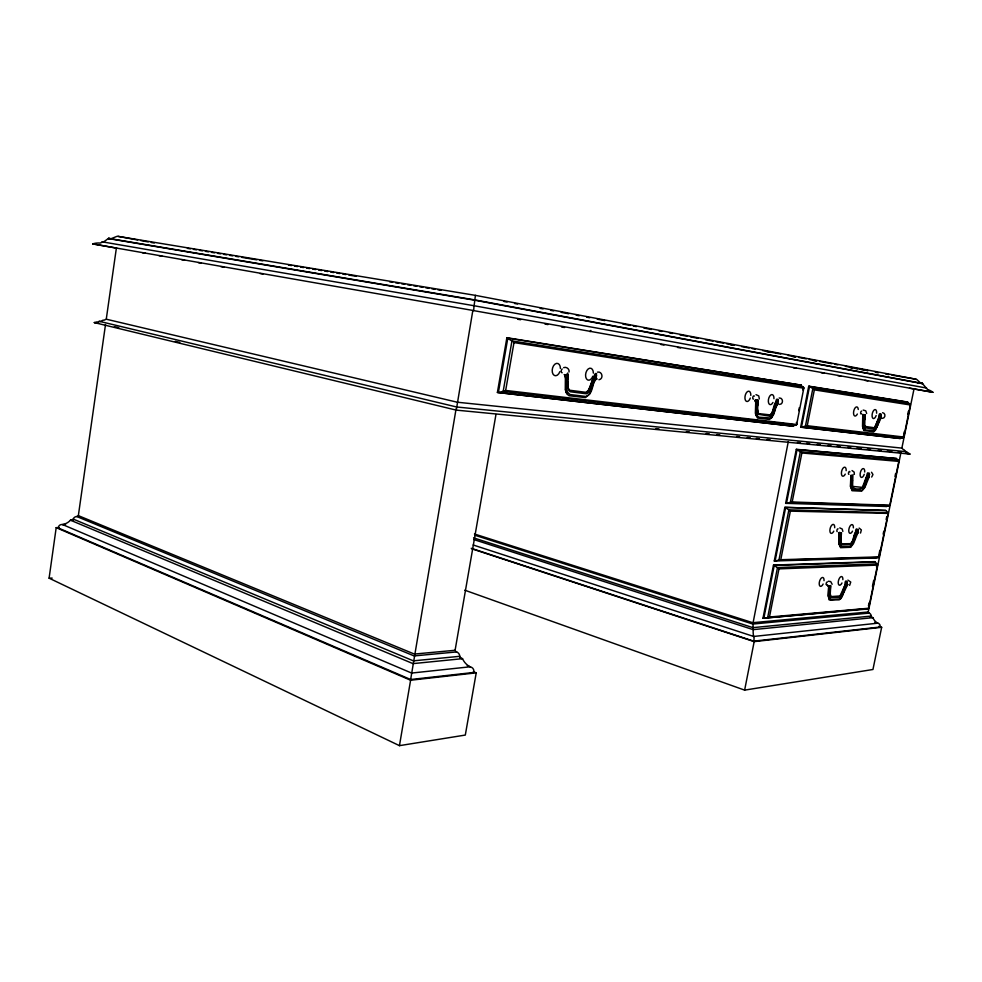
<?xml version="1.0" encoding="UTF-8"?>
<svg xmlns="http://www.w3.org/2000/svg" width="982" height="982" viewBox="0 0 982 982"><rect width="100%" height="100%" fill="white"/><g stroke="black" fill="none" stroke-linecap="round" stroke-linejoin="round"><path stroke-width="1.47" d="M856.292 531.925C857.323 527.359 858.428 534.024 855.899 535.129M879.725 416.515L881.173 414.048M116.846 248.176L92.738 243.904L473.631 310.57A24.894 0.651 -80.4 0 0 473.852 307.832L475.411 295.361L118.036 236.355A4.591 4.419 42 0 0 116.711 236.441L111.101 238.687A8.961 8.629 42.5 0 1 108.548 238.356L104.264 241.474L100.103 243.057A19.48 18.756 40 0 0 92.725 243.88M757.306 408.635L758.509 413.594L770.465 414.92L772.809 411.458L775.571 402.865L778.235 399.527M900.519 438.512L801.496 427.158L805.019 426.298L902.937 437.8L899.917 438.5L800.649 427.195L808.738 386.147L907.38 401.982L910.13 404.351A1.289 0.798 -12.5 0 1 910.351 404.977L903.808 437.027A1.264 0.773 31.6 0 1 903.342 437.506L904.152 431.908M567.805 384.895L567.694 373.037M896.419 458.533L898.334 460.251L800.023 451.659L796.377 449.326L896.419 458.52L797.077 449.584L786.484 503.336L789.859 502.514L889.348 505.632A1.264 0.724 31.9 0 0 889.778 505.214L898.8 461.393A1.277 0.835 -12.3 0 0 898.579 460.718L898.334 460.349M568.075 379.138L567.952 374.387M887.667 512.223L885.776 510.407L784.839 507.363L774.27 560.98L876.018 557.985L878.743 557.273A1.264 0.675 32.1 0 0 879.172 556.88L888.121 513.414A1.277 0.859 -12.2 0 0 887.9 512.727L788.73 509.83L785.588 507.743L775.105 560.992L778.345 560.194L878.362 557.53L879.86 550.227M773.546 565.153L777.327 567.571L877.061 563.877L874.655 561.63L773.472 565.067L762.989 618.206L868.211 608.582M828.869 592.907L829.225 590.243M829.962 591.937L830.797 596.614L840.248 595.939L842.225 593.189L843.71 588.218M863.239 422.641L863.62 419.879M864.356 421.622L864.442 425.574M841.095 536.037L841.23 532.674M569.057 372.006C569.72 369.085 566.369 366.396 563.656 367.649M594.846 376.339C596.725 371.417 595.337 379.199 597.056 379.15M801.398 385.263L801.337 386.036L803.374 386.982L511.585 340.84L506.872 337.71L497.395 392.456L793.346 426.225L497.395 392.456M864.946 609.086L867.855 608.791M885.985 506.43L888.98 505.877M756.668 404.51L756.312 406.916M757.638 405.836L757.895 400.447M840.752 538.234L841.476 543.783L850.854 543.66L852.818 540.972L855.494 532.674L857.716 529.519M830.22 590.28L830.514 585.751M840.076 536.135L839.745 538.222M840.617 537.866L840.371 532.76M842.838 531.422L842.225 529.028L839.77 527.899M851.468 480.075L851.75 475.889L851.001 476.147L850.658 486.336L852.057 490.718L861.631 491.184L864.258 488.017M866.652 413.52L865.793 410.832L863.178 410.083M473.385 671.7L476.221 672.854L465.308 735.064L399.453 745.657L49.1 578.177L56.195 527.641L59.264 527.653M864.626 419.915L864.97 415.14M867.707 475.079C868.604 471.029 870.027 478.295 868.1 476.626M78.351 515.636L414.367 654.061L455.096 650.28A2.823 2.75 -11.5 0 0 456.642 651.925A5.229 5.094 -11.3 0 1 459.785 656.307A2.59 2.516 -12.1 0 0 462.522 658.677A17.136 16.706 -13.8 0 0 470.071 666.803A4.591 4.468 -12.9 0 1 473.705 672.461L410.648 679.519L58.269 527.972A3.756 3.609 21.4 0 1 62.529 524.535A14.079 13.503 22.5 0 0 70.459 520.202A2.124 2.038 21.9 0 0 73.184 519.073A4.272 4.112 21.6 0 1 76.731 516.507A2.308 2.21 22 0 0 78.351 515.636L105.516 324.514M914.009 388.97L901.869 448.111L903.231 449.474A3.621 3.474 -54.6 0 0 903.956 449.682L905.686 451.548A2.271 2.185 -54.4 0 0 906.558 451.708L907.282 452.53A2.553 2.455 -54.4 0 0 908.141 452.812L909.946 454.077L456.262 410.12L94.297 322.587L96.936 321.912A3.106 2.995 36 0 0 98.077 321.936L99.268 321.31A2.762 2.664 36 0 0 100.36 321.495L103.159 320.12A4.394 4.235 36.3 0 0 104.104 320.181L106.265 319.199L116.379 248.078M567.915 380.869L568.038 387.865L569.634 390.235L585.763 392.297L588.525 390.431M456.262 410.12L472.833 310.472L932.9 392.297A15.982 15.319 -57.4 0 0 927.609 389.584M456.053 409.052L410.648 679.519M399.453 745.657L410.599 680.231L476.221 672.854M455.096 650.28L495.959 414.49M513.991 342.583L505.669 390.443L796.66 424.494L803.804 388.209L513.991 342.583A1.854 0.957 43.4 0 0 512.85 341.515A1.534 0.798 43.5 0 1 511.978 340.754L503.165 391.462L796.206 425.01A1.412 0.835 35.4 0 0 796.635 424.482M840.923 537.277L840.15 543.058L841.144 546.692L851.038 546.728L853.432 543.758L857.973 532.539M852.462 480.112C850.842 488.091 853.935 490.644 863.411 488.029C866.897 484.187 865.768 477.915 869.684 474.392M788.313 441.519L752.838 624.049A4.014 1.031 -81.8 0 1 752.936 627.645L753.182 629.634L872.949 617.678A11.588 11.072 -44 0 0 877.736 623.189M796.402 422.432C797.961 426.519 793.8 424.531 793.358 426.213M798.734 410.623L799.311 407.665M802.797 389.94L803.583 387.509M744.626 690.125L754.176 641.627L881.664 627.289L872.949 669.491L744.626 690.125L464.768 590.182M886.574 506.491L785.637 503.336L796.304 449.24M877.294 564.392A1.264 0.896 -12.1 0 1 877.478 565.116L868.653 608.251L769.471 617.015A1.375 1.007 -17.1 0 1 768.403 617.469L767.642 617.69L777.486 567.547L778.149 568.124M769.471 617.015L778.972 568.885A1.399 0.7 34.7 0 0 778.149 568.099M780.764 559.691A1.387 0.97 -16.5 0 1 779.72 560.17L778.886 560.44L788.89 509.793L789.553 510.37A1.399 0.749 34.8 0 1 790.363 511.143L780.788 559.703L879.197 556.892M791.124 502.453A1.399 0.933 -16.1 0 0 792.179 501.974L801.877 452.984A1.399 0.798 34.9 0 0 801.054 452.186L800.379 451.622L790.289 502.735L791.124 502.428M909.897 403.884L812.851 388.491L805.35 426.495L806.124 426.176A1.412 0.896 -15.8 0 0 807.241 425.722L814.348 389.866A1.399 0.859 35.2 0 0 813.526 389.056L809.536 386.503L907.945 402.264M868.456 605.82L869.07 602.825M872.446 586.352L873.685 580.362M876.447 566.872L877.27 564.417M883.162 534.147L883.763 531.225M886.157 519.527L886.758 516.606M895.007 476.454L895.609 473.508M907.773 414.208L908.387 411.262M870.003 616.806L872.949 617.678A1.743 1.669 -43.5 0 1 871.194 616.07A3.535 3.376 -43.4 0 0 869.217 613.099A1.903 1.817 -43.7 0 1 868.235 611.995L900.96 452.53L897.916 452.236M773.841 409.555L774.344 407.469M775.142 408.757L774.491 411.348M865.289 482.211L865.743 480.37M866.443 481.511L865.498 484.961M854.806 538.762L854.905 537.51M844.213 590.906L844.839 588.513M759.319 398.987L758.755 395.893L756.005 394.654M854.34 474.367L854.168 472.121L852.045 470.55M878.473 422.285L879.86 418.737L881.099 417.927M855.027 537.743L856.267 533.459L858.243 530.636M843.513 589.593L844.901 584.904L847.122 581.675M885.752 510.542L784.839 507.363M877.307 422.997L876.656 425.181M853.874 538.443L853.235 540.616M854.696 538.48L851.357 544.801L841.905 544.924L840.874 541.855L841.476 532.649M866.64 480.799L867.315 478.897M854.328 536.602L854.843 535.043M855.212 537.031L855.653 535.718M877.761 421.143L878.289 419.584M111.531 239.142L108.511 238.601L474.883 300.234L922.54 383.68L927.609 389.559M775.35 407.96L777.94 403.848M877.92 423.733L874.839 429.036L865.572 427.907L864.577 424.555L865.228 415.005M877.515 425.758L879.369 418.749L881.333 415.411M854.45 540.014L850.621 547.293L840.543 547.674L839.18 544.433L839.193 532.772L838.861 543.574L840.432 546.581M842.654 592.747L842.986 591.704M843.857 591.545L840.752 597.093L831.226 597.78L830.171 594.834L830.747 585.775M773.104 412.01L773.485 410.832M864.283 485.39L864.639 484.396M590.845 330.406L590.759 330.603A13.232 1.461 -79.9 0 0 590.059 331.683M774.074 412.649L771.557 417.78L769.446 419.474L757.478 418.05L755.379 413.078L755.796 400.055M852.499 542.555L852.879 541.61M864.688 487.084L865.105 486.053M875.919 427.109L876.3 426.188M877.122 426.851L873.661 431.859L863.853 430.472L862.527 426.348L862.761 414.711M845.06 587.874L847.638 584.56L840.813 598.774L830.772 599.72L829.508 596.896L830.121 588.537L829.422 585.738M866.259 478.811L866.554 478.111M774.945 405.726L775.277 404.952M841.513 595.558L841.918 594.699M593.189 377.849L589.789 388.074L586.843 392.579M594.699 380.685C592.109 385.852 592.477 394.641 585.873 396.458L570.1 394.555C563.312 390.308 569.057 380.77 566.319 374.572M844.545 586.5L845.158 585.333M863.104 487.931L863.509 487.17M589.789 393.586L593.803 382.194L596.626 378.254M588.39 390.541L593.865 376.658M875.122 428.704L875.527 427.956M830.453 585.493L829.201 586.598M867.572 478.381L869.082 477.068M864.946 414.637C864.761 416.319 861.165 415.754 863.411 414.527M851.284 544.85L851.689 544.175M757.711 399.87L756.656 400.951M594.552 380.746L596.209 379.162L595.534 378.475M593.263 377.53L596.749 373.909M566.847 374.387L567.375 373.639M589.728 393.782L585.518 397.6L569.057 395.734L566.737 393.868L565.669 390.689M858.231 532.44L856.685 532.821M840.85 532.919L839.377 533.496M847.27 583.112L845.281 586.598L842.249 596.393L839.242 599.855L829.238 599.99L828.427 596.467L828.673 586.696M863.203 414.809L863.141 415.717M593.889 376.634L595.828 375.063M860.527 533.054L861.349 529.936L859.152 528.083M862.061 487.723C866.443 483.966 864.651 476.405 869.524 473.152M755.772 399.699L754.827 400.693L756.177 403.16L755.686 413.974M755.183 400.742L756.152 399.76M851.21 475.006L850.878 475.816M862.797 415.435L863.718 414.564M857.261 530.157L858.108 529.359M778.186 403.172L776.394 406.008L773.693 414.465L771.287 418.025L758.865 417.203L757.429 415.828L756.84 413.385L757.368 403.455L756.705 400.226M778.358 401.049L776.001 404.768L773.006 413.803L770.33 416.307L758.399 414.294L757.576 410.157L758.079 400.275M839.622 532.428L838.751 533.238L839.401 533.521M858.526 532.44L857.396 533.226M839.033 533.238L839.929 532.428M847.932 584.548L846.803 585.333M839.733 596.528L846.337 582.424M596.749 375.701C590.771 380.059 593.717 391.118 586.315 393.794L570.112 391.732L568.553 389.817L567.633 385.251M849.651 585.37L850.743 582.068L847.883 580.117M856.918 530.292C852.658 533.901 854.475 541.438 849.737 544.507M873.784 428.643C875.956 427.244 881.394 407.051 880.461 417.78M869.401 476.319L864.847 487.489L862.122 490.411L852.401 489.343L851.701 485.906L852.118 475.754M871.685 477.056L872.961 474.539L871.537 472.244M881.431 417.117L875.269 430.57L865.412 429.993L863.902 426.618L864.135 414.969M767.58 617.739L763.824 618.23L865.523 609.171M880.351 414.895L874.594 427.808L864.725 426.348M769.618 415.852C774.344 412.01 772.478 404.191 777.376 400.484M762.989 618.206L763.849 618.218L774.233 565.448L875.195 561.974M774.27 560.98L775.093 560.967M785.637 503.336L786.472 503.312M800.649 427.195L801.484 427.145L809.512 386.491L808.812 386.245M564.098 374.658L566.405 374.768M868.677 473.975L866.357 476.847L862.392 487.379L852.585 486.397L852.928 474.613M598.946 379.752C603.844 378.991 602.383 371.024 597.51 372.129M882.487 418.369C885.678 418.087 885.801 413.091 882.597 412.685M828.354 581.246L830.698 581.59L832.135 584.29M564.797 375.099L565.755 378.451L565.423 389.253M471.225 548.312L753.722 641.148L880.007 627.032A3.093 2.958 -43.1 0 0 877.748 623.189L874.815 622.318M779.413 404.437C783.648 404.498 783.44 397.575 779.18 397.968M877.748 623.189L753.685 636.459L473.177 544.985M459.797 656.307L413.373 660.849L73.184 519.073M871.194 616.07L752.936 627.645L473.557 537.854M456.642 651.925L414.097 655.927L76.731 516.507M869.217 613.099L752.838 624.049L475.263 535.374M868.235 611.995L752.74 622.698L474.466 533.999M778.972 568.885L877.503 565.116M49.1 578.177L52.169 578.091M65.549 524.56L62.529 524.548L411.618 673.063L470.071 666.803L467.236 665.649M73.49 520.227L70.459 520.202L412.98 663.623L462.522 658.677L459.686 657.535M790.387 511.143L888.121 513.414M792.204 501.986L889.802 505.214M755.612 401.098L755.477 400.386M801.877 452.984L898.8 461.393M655.964 428.594L658.996 428.888M686.381 431.564L689.425 431.859M706.156 433.492L709.2 433.786M716.811 434.535L719.855 434.83M736.586 436.462L739.63 436.769M747.241 437.506L750.285 437.8M756.361 438.402L759.405 438.696M767.016 439.445L770.06 439.74M797.445 442.416L800.49 442.71M806.578 443.312L809.622 443.606M817.233 444.343L820.277 444.65M827.887 445.386L830.932 445.681M837.02 446.282L840.076 446.577M847.687 447.326L850.731 447.62M856.82 448.209L861.386 448.664M867.474 449.253L870.518 449.547M878.129 450.296L881.173 450.591M887.262 451.192L891.828 451.634M906.558 451.708L456.63 406.99L99.268 321.31M901.869 448.111L457.219 402.215L106.265 319.199M807.265 425.734L903.808 437.027M94.297 322.587L98.814 323.164M814.348 389.866L910.375 404.977M506.872 337.71L801.41 385.19L507.804 338.139L498.414 392.395L503.115 391.376A1.522 0.859 -24.9 0 1 504.257 391.02M187.366 248.348L190.385 248.851M193.405 249.354L196.425 249.845M199.444 250.349L202.464 250.852M205.471 251.355L208.491 251.846M211.511 252.349L214.53 252.853M217.55 253.344L220.569 253.847M223.589 254.35L226.609 254.841M229.628 255.345L232.648 255.848M235.655 256.339L238.675 256.842M241.695 257.345L256.793 259.837M259.813 260.34L262.832 260.844M288.487 265.079L291.507 265.582M294.526 266.085L297.534 266.588M300.553 267.079L303.573 267.583M306.593 268.086L309.612 268.577M312.632 269.08L315.652 269.584M318.671 270.075L321.691 270.578M324.711 271.081L327.718 271.572M330.738 272.075L333.757 272.579M336.777 273.07L339.797 273.573M342.816 274.076L345.836 274.579M348.856 275.07L356.392 276.323M389.596 281.809L392.616 282.313M395.636 282.816L398.655 283.319M401.675 283.81L404.694 284.314M407.714 284.817L410.734 285.308M413.753 285.811L416.761 286.314M419.78 286.805L422.8 287.309M425.82 287.812L428.839 288.303M431.859 288.806L434.879 289.309M437.898 289.8L440.918 290.304M854.586 368.324L857.556 368.827M860.514 369.33L867.928 370.595M875.281 372.276L878.301 372.792M885.838 374.081L888.857 374.596M891.877 375.112L916.01 379.224A3.768 3.609 -58.8 0 1 916.992 379.666L920.576 383.029A7.353 7.046 -59.2 0 0 922.589 383.483L918.01 382.894M101.993 241.793L474.146 305.746L926.554 388.037M918.06 382.71L922.589 383.483L474.932 299.927L108.548 238.356L113.065 239.191M660.935 344.51L664.004 345.038M677.555 347.432L680.575 347.959M793.53 367.796L796.537 368.324M821.087 372.657L824.107 373.185M837.707 375.578L840.727 376.106M864.909 380.353L867.928 380.881M909.492 388.172L932.9 392.297M142.451 252.718L145.471 253.258M159.023 255.651L162.042 256.192M181.621 259.665L184.641 260.193M198.192 262.599L201.212 263.139M220.79 266.601L223.81 267.141M259.972 273.548L262.98 274.088M517.6 319.224L520.607 319.751M544.936 324.048L547.956 324.588M561.532 326.994L564.552 327.522M118.036 236.355L137.652 239.976M140.672 240.529L148.208 241.928M151.228 242.48L154.248 243.045M475.411 295.361L916.01 379.224M504.048 301.486L507.056 302.063M514.568 303.487L517.575 304.052M540.137 308.336L543.144 308.913M550.657 310.337L553.664 310.901M561.176 312.337L568.701 313.761M576.213 315.185L579.22 315.762M586.745 317.186L589.752 317.763M597.265 319.187L604.789 320.611M622.833 324.035L630.346 325.459M633.353 326.036L636.361 326.601M643.885 328.037L651.397 329.461M658.91 330.885L661.917 331.462M669.442 332.886L672.449 333.463M679.961 334.887L687.486 336.31M690.493 336.887L698.006 338.311M705.53 339.735L713.042 341.159M716.05 341.736L723.574 343.16M726.582 343.737L734.094 345.161M741.606 346.585L749.131 348.009M752.138 348.585L755.146 349.15M762.658 350.586L780.702 354.011M788.227 355.435L795.739 356.859M798.747 357.436L806.271 358.86M809.278 359.437L816.791 360.86M819.798 361.425L831.828 363.708M834.835 364.285L837.842 364.85M845.355 366.286L867.916 370.57M730.547 344.731L733.566 345.308M766.709 351.593L769.716 352.157M792.314 356.441L795.334 357.018M813.415 360.443L816.423 361.02M905.441 453.132L909.946 454.077M114.428 326.662L118.883 327.743M175.324 341.355L179.78 342.423M851.934 489.662L850.387 486.483L850.891 475.914M878.73 626.418L881.664 627.289M473.827 539.56L753.182 629.634A13.331 3.486 -81.8 0 0 753.685 636.459A3.56 0.921 -81.9 0 1 753.722 641.148M864.05 429.711L862.761 427.894M471.851 548.791L754.176 641.627M56.195 527.641L410.599 680.231M829.446 599.327L828.121 595.657L828.71 586.855M777.499 403.725L777.634 399.92L776.639 402.289M756.619 416.503L755.526 414.011M566.405 392.518L566.872 393.205M863.166 415.779L862.969 428.054M827.544 585.284L828.305 586.438L827.851 585.272M565.399 389.572L565.927 391.855M565.288 375.725L565.632 390.627M868.628 608.239A1.264 0.638 32.3 0 1 868.223 608.607M505.644 390.431A1.841 1.043 -24.8 0 1 504.245 391.069M803.607 387.485A1.436 0.872 -16.1 0 1 803.767 388.209M876.153 415.509A4.579 2.111 -77.6 0 1 872.409 417.571A4.579 2.111 -77.6 0 1 873.894 410.218A4.579 2.111 -77.6 0 1 876.619 413.189M861.656 413.631A1.485 0.7 -77.6 0 1 860.625 413.005A1.485 0.7 -77.6 0 1 861.668 411.077M857.347 414.036A4.677 2.21 -77.6 0 1 853.8 414.797A4.677 2.21 -77.6 0 1 855.212 407.776A4.677 2.21 -77.6 0 1 858.268 409.469M879.307 416.454A1.448 0.663 -77.6 0 1 879.246 414.465A1.448 0.663 -77.6 0 1 880.338 413.913M864.234 474.294A4.542 2.099 -76.5 0 1 860.465 476.552A4.542 2.099 -76.5 0 1 861.938 469.286A4.542 2.099 -76.5 0 1 864.7 471.998M848.902 474.367A1.473 0.687 -76.5 0 1 848.669 472.33A1.473 0.687 -76.5 0 1 849.896 471.937M845.257 474.11A4.64 2.197 -76.5 0 1 841.586 474.809A4.64 2.197 -76.5 0 1 843.477 467.702A4.64 2.197 -76.5 0 1 846.165 470.685M867.646 475.57A1.448 0.663 -76.5 0 1 867.081 474.159A1.448 0.663 -76.5 0 1 868.198 472.845M772.944 402.448A5.131 2.664 -77.9 0 1 768.587 402.915A5.131 2.664 -77.9 0 1 770.674 395.071A5.131 2.664 -77.9 0 1 773.951 398.68M753.599 399.109A1.669 0.884 -77.9 0 1 752.85 397.158A1.669 0.884 -77.9 0 1 754.385 396.139M750.297 398.066A5.254 2.799 -77.9 0 1 745.473 400.361A5.254 2.799 -77.9 0 1 747.093 391.904A5.254 2.799 -77.9 0 1 750.813 395.402M776.197 402.068A1.633 0.847 -77.9 0 1 776.234 400.018A1.633 0.847 -77.9 0 1 777.4 399.22M846.079 583.32A1.424 0.651 -74.5 0 1 845.072 583.185A1.424 0.651 -74.5 0 1 845.76 581.123A1.424 0.651 -74.5 0 1 846.521 581.97M841.979 582.964A4.493 2.074 -74.5 0 1 838.407 584.057A4.493 2.074 -74.5 0 1 840.248 577.158A4.493 2.074 -74.5 0 1 842.863 579.65M826.832 584.781A1.461 0.687 -74.3 0 1 826.463 584.806M826.316 584.671A1.461 0.687 -74.3 0 1 826.378 582.927A1.461 0.687 -74.3 0 1 827.384 582.056M823.125 584.032A4.591 2.16 -74.3 0 1 819.405 585.162A4.591 2.16 -74.3 0 1 821.283 578.116A4.591 2.16 -74.3 0 1 824.033 580.644M852.486 531.176A4.517 2.087 -75.4 0 1 848.939 532.084A4.517 2.087 -75.4 0 1 850.78 525.161A4.517 2.087 -75.4 0 1 853.37 527.85M837.18 531.643A1.461 0.687 -75.4 0 1 837.032 529.887A1.461 0.687 -75.4 0 1 838.1 528.881M833.779 531.139A4.615 2.173 -75.4 0 1 830.072 532.06A4.615 2.173 -75.4 0 1 831.963 524.989A4.615 2.173 -75.4 0 1 834.688 527.739M855.776 531.532A1.436 0.663 -75.4 0 1 855.85 529.777A1.436 0.663 -75.4 0 1 856.807 528.967M592.809 376.241A6.101 3.781 -78.4 0 1 586.426 378.794A6.101 3.781 -78.4 0 1 588.206 368.962A6.101 3.781 -78.4 0 1 593.361 373.135M559.85 371.675A6.285 4.002 -78.5 0 1 553.124 374.277A6.285 4.002 -78.5 0 1 554.928 364.15A6.285 4.002 -78.5 0 1 560.415 368.483M562.183 372.767A2.001 1.264 -78.5 0 1 561.225 371.135A2.001 1.264 -78.5 0 1 562.207 369.011M594.552 376.658A1.939 1.191 -78.4 0 1 594.785 374.326A1.939 1.191 -78.4 0 1 596.283 373.626M846.938 583.873C846.054 588.66 845.588 578.705 846.938 583.873M852.585 367.869L849.639 367.366L852.585 367.869"/></g></svg>
